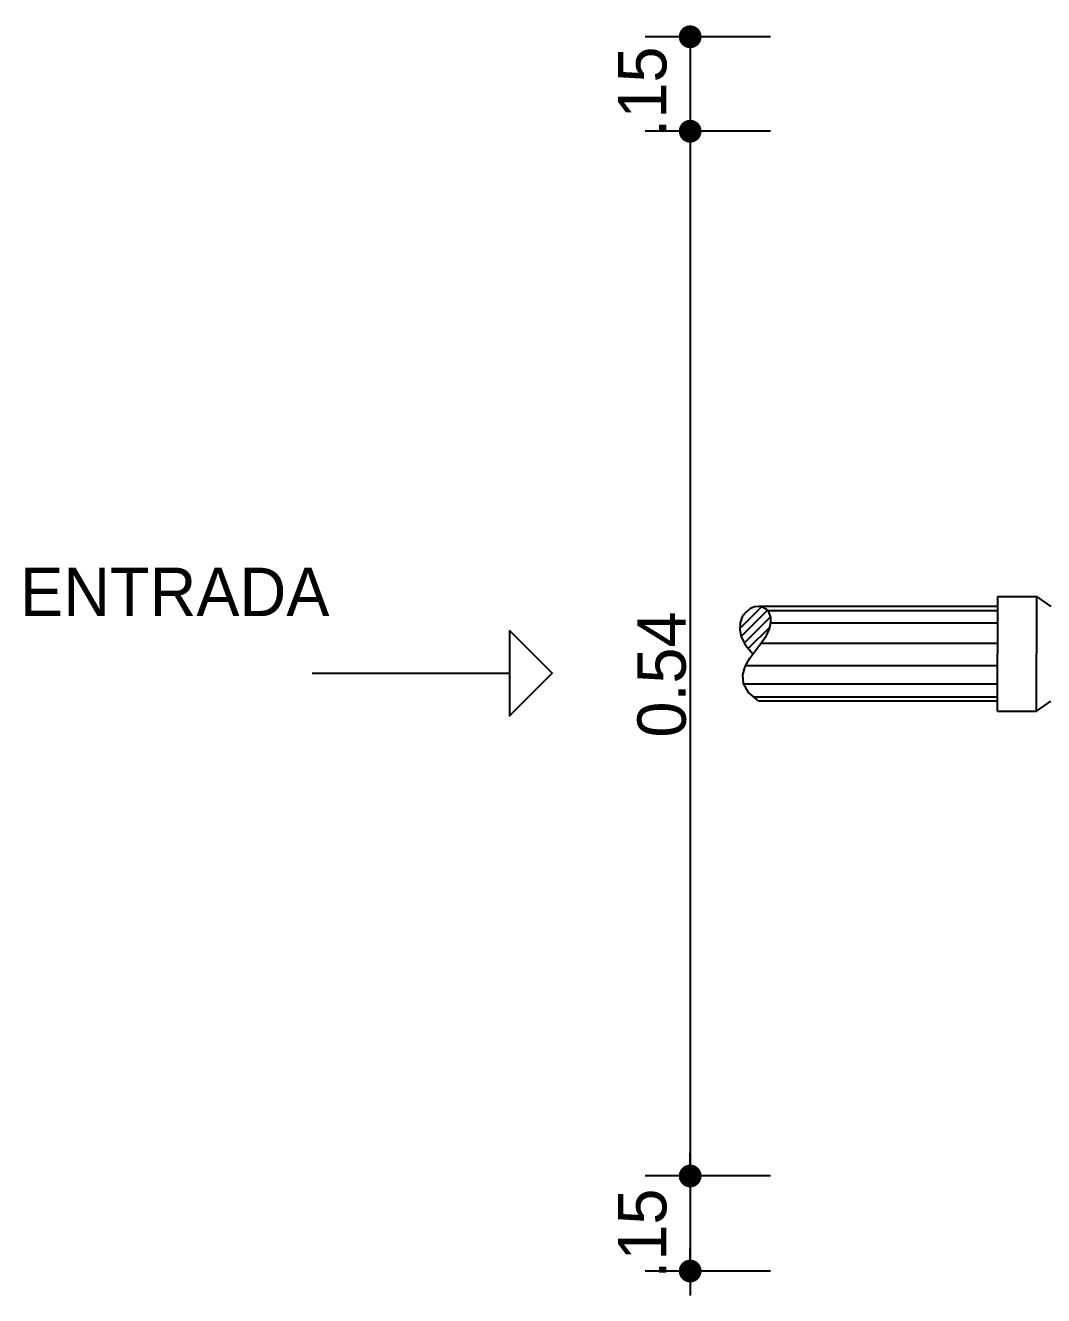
# Model space of a CAD drawing. Header units: inches. Extents: x -370 to 18, y -197 to 199.
# Drawn here: x -236.11 to -230.73, y -78.62 to -71.91 of the extents above; entities that cross this region are included whole.
import ezdxf
from ezdxf.enums import TextEntityAlignment as Align

# ---------------------------------------------------------------- set-up
doc = ezdxf.new("R2010")
doc.units = ezdxf.units.IN
doc.header["$MEASUREMENT"] = 0
for name, color, linetype in [('1', 1, 'Continuous'), ('2', 2, 'Continuous'), ('3', 3, 'Continuous'), ('D3', 1, 'Continuous'), ('TEXTO DS', 2, 'Continuous')]:
    doc.layers.add(name, color=color, linetype=linetype)
doc.styles.add('T80', font='')
doc.styles.get('T80').set_extended_font_data('Futura Bk BT')

# ---------------------------------------------------------------- blocks, each defined once
blk = doc.blocks.new('DOT')
at = {"color": 0, "linetype": 'ByBlock'}
blk.add_line((-0.5, 0), (-1, 0), dxfattribs=at)
at = {"color": 0, "linetype": 'ByBlock', "const_width": 0.5}
blk.add_lwpolyline([(-0.25, 0, 1), (0.25, 0, 1)], format="xyb", close=True, dxfattribs=at)

msp = doc.modelspace()

# ---------------------------------------------------------------- linework, layer by layer
at = {"layer": '1'}
for p, q in [((-230.96998, -75.00432), (-232.1875, -75.00432)), ((-230.96998, -75.07012), (-232.16895, -75.07012)), ((-230.96998, -75.17746), (-232.22082, -75.17746)), ((-230.96998, -75.29645), (-232.30273, -75.29645)), ((-230.96998, -75.39273), (-232.31187, -75.39273)), ((-230.96998, -75.4607), (-232.25885, -75.4607))]:
    msp.add_line(p, q, dxfattribs=at)
at = {"layer": '2'}
for p, q in [((-230.96998, -74.92893), (-230.76397, -74.92893)), ((-230.96998, -74.92893), (-230.96998, -75.23251)), ((-230.76397, -74.92893), (-230.68872, -74.98191)), ((-230.76397, -74.92893), (-230.76397, -75.23251)), ((-230.96998, -74.98191), (-232.23282, -74.98191)), ((-230.96998, -75.53609), (-230.96998, -75.23251)), ((-230.76397, -75.53609), (-230.76397, -75.23251)), ((-230.96998, -75.48311), (-232.23282, -75.48311)), ((-230.76397, -75.53609), (-230.68872, -75.48311)), ((-230.96998, -75.53609), (-230.76397, -75.53609))]:
    msp.add_line(p, q, dxfattribs=at)
msp.add_lwpolyline([(-232.23282, -75.48311), (-232.28734, -75.43618), (-232.31366, -75.38957), (-232.31734, -75.3436), (-232.30397, -75.29861), (-232.27909, -75.25492), (-232.24829, -75.21284), (-232.21713, -75.1727), (-232.19118, -75.13483), (-232.17488, -75.09961), (-232.16807, -75.06768), (-232.1695, -75.03975), (-232.17789, -75.01651), (-232.19195, -74.99868), (-232.21042, -74.98695), (-232.23202, -74.98202), (-232.25547, -74.9846), (-232.27933, -74.99514), (-232.3014, -75.0131), (-232.31933, -75.0377), (-232.33075, -75.06814), (-232.33331, -75.10363), (-232.32463, -75.14338), (-232.30236, -75.1866), (-232.26414, -75.23251)], dxfattribs=at)
at = {"layer": '3'}
for p, q in [((-232.33298, -75.09903), (-232.21894, -74.985)), ((-232.32508, -75.14131), (-232.18776, -75.00399)), ((-232.30843, -75.17482), (-232.17052, -75.03692)), ((-232.28768, -75.20424), (-232.17266, -75.08922)), ((-234.59453, -75.3351), (-233.5503, -75.3351))]:
    msp.add_line(p, q, dxfattribs=at)
msp.add_lwpolyline([(-233.5503, -75.10937), (-233.5503, -75.56084), (-233.32457, -75.3351)], close=True, dxfattribs=at)
at = {"layer": 'D3', "color": 3}
for p, q in [((-232.17125, -71.97162), (-232.83353, -71.97162)), ((-232.35459, -71.97162), (-232.73372, -71.97162)), ((-232.59512, -72.09202), (-232.59512, -78.62384)), ((-232.17125, -72.47051), (-232.83353, -72.47051)), ((-232.35459, -72.47051), (-232.73372, -72.47051)), ((-232.59512, -77.93153), (-232.59512, -77.87132)), ((-232.17125, -77.99173), (-232.83353, -77.99173)), ((-232.19973, -77.99173), (-232.73372, -77.99173)), ((-232.59512, -78.43386), (-232.59512, -78.37366)), ((-232.17125, -78.49406), (-232.83353, -78.49406)), ((-232.19973, -78.49406), (-232.73372, -78.49406))]:
    msp.add_line(p, q, dxfattribs=at)
at = {"layer": 'D3', "color": 3, "const_width": 0.0602}
for points in [[(-232.59512, -77.96163, 1), (-232.59512, -78.02183, 1)], [(-232.59512, -78.46396, 1), (-232.59512, -78.52416, 1)]]:
    msp.add_lwpolyline(points, format="xyb", close=True, dxfattribs=at)

# ---------------------------------------------------------------- block references
at = {"layer": 'D3', "color": 3, "xscale": 0.1204021251203358, "yscale": 0.1204021251203358, "zscale": 0.1204021251203358, "rotation": 90}
for p in [(-232.59512, -71.97162), (-232.59512, -72.47051)]:
    msp.add_blockref('DOT', p, dxfattribs=at)

# ---------------------------------------------------------------- texts
at = {"layer": 'TEXTO DS', "style": 'T80'}
for p in [(-232.84873, -72.26109), (-232.84873, -78.29621)]:
    msp.add_text('.15', height=0.256, rotation=90, dxfattribs=at).set_placement(p, align=Align.MIDDLE_CENTER)
msp.add_text('ENTRADA', height=0.256, dxfattribs=at).set_placement((-236.13818, -75.03314))
msp.add_text('0.54', height=0.256, rotation=90, dxfattribs=at).set_placement((-232.74617, -75.34181), align=Align.MIDDLE)

doc.saveas('drawing.dxf')
